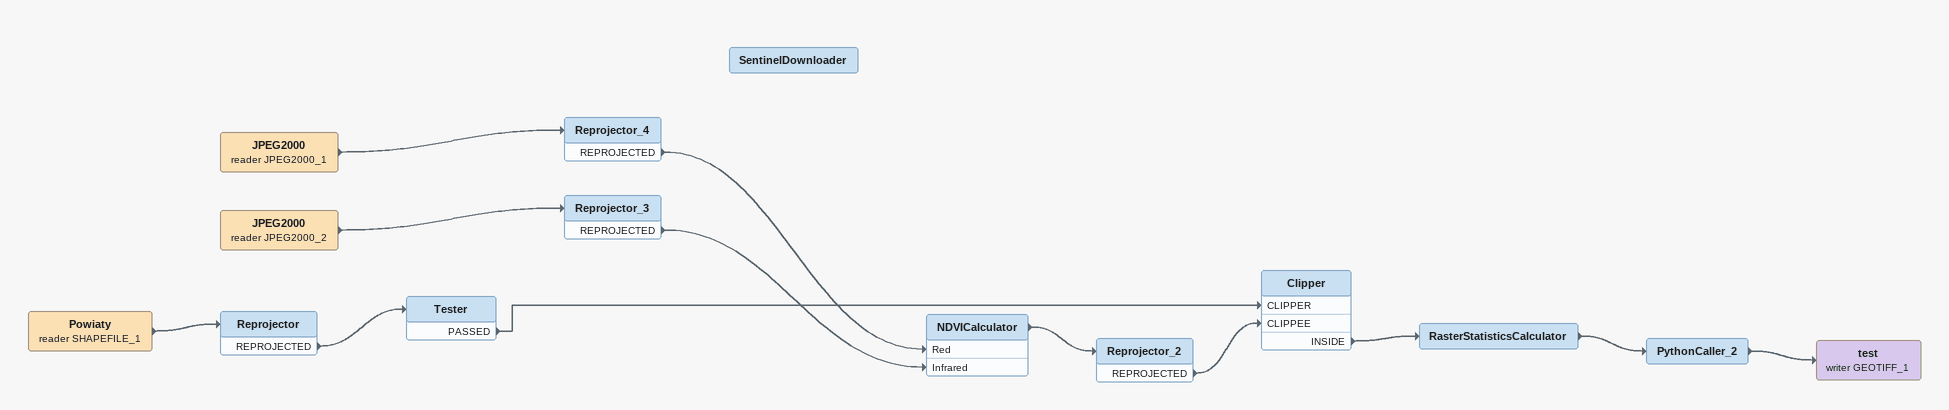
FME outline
Powiaty (reader SHAPEFILE_1)
    -> Reprojector
Reprojector
    REPROJECTED -> Tester
Tester
    PASSED -> Clipper [CLIPPER]
JPEG2000 (reader JPEG2000_1)
    -> Reprojector_4
Reprojector_4
    REPROJECTED -> NDVICalculator [Red]
JPEG2000 (reader JPEG2000_2)
    -> Reprojector_3
Reprojector_3
    REPROJECTED -> NDVICalculator [Infrared]
NDVICalculator
    -> Reprojector_2
Reprojector_2
    REPROJECTED -> Clipper [CLIPPEE]
Clipper
    INSIDE -> RasterStatisticsCalculator
RasterStatisticsCalculator
    -> PythonCaller_2
PythonCaller_2
    -> test (writer GEOTIFF_1)
test (writer GEOTIFF_1)
SentinelDownloader
